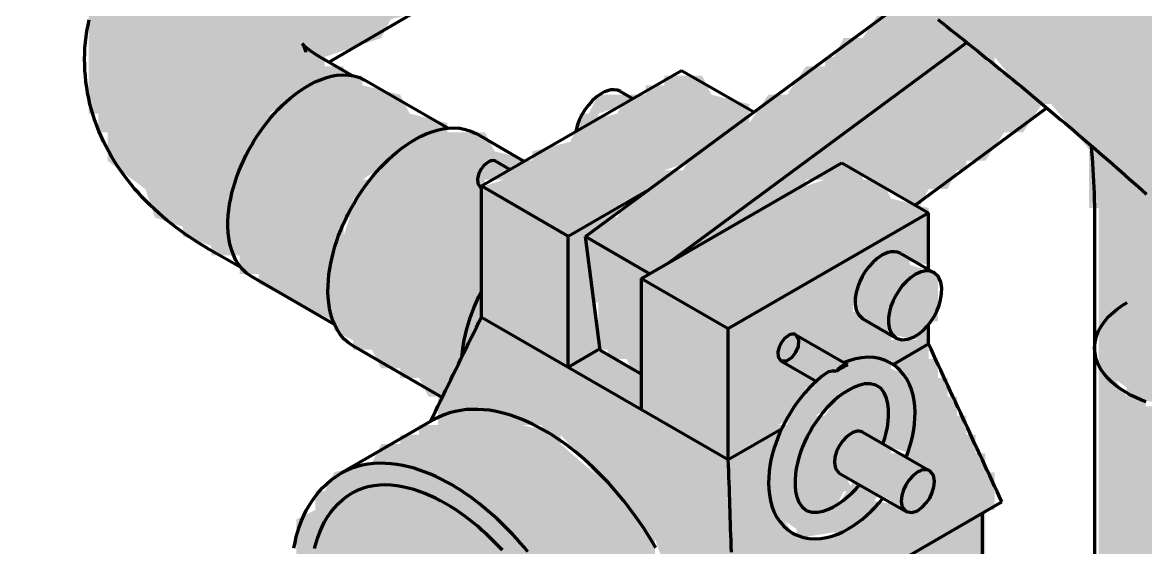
# Model space of a CAD drawing. Header units: millimetres. Extents: x 0 to 420, y 0 to 297.
# Drawn here: x 227.49 to 239.39, y 244.38 to 249.94 of the extents above; entities that cross this region are included whole.
import ezdxf

# ---------------------------------------------------------------- set-up
doc = ezdxf.new("R2010")
doc.units = ezdxf.units.MM
doc.layers.add('01-VISIBLE', color=7, linetype='CONTINUOUS', lineweight=70)
doc.layers.add('13-GRAFICA', color=30, linetype='CONTINUOUS', lineweight=18)

msp = doc.modelspace()

# ---------------------------------------------------------------- hatches: boundary and pattern name
at = {"layer": '13-GRAFICA', "true_color": 0xb21820}
h = msp.add_hatch(color=7, dxfattribs=at)
h.dxf.hatch_style = 1
h.paths.add_polyline_path([(220.992, 262.475), (220.992, 262.375), (221.192, 262.375), (221.192, 262.275), (221.792, 262.175), (221.792, 262.075), (221.992, 262.075), (221.992, 261.975), (222.192, 261.975), (222.192, 261.875), (222.392, 261.875), (222.392, 261.775), (222.592, 261.775), (222.592, 261.675), (222.792, 261.675), (222.792, 261.575), (222.992, 261.575), (222.992, 261.475), (223.592, 261.275), (223.692, 261.075), (223.892, 261.075), (223.892, 260.975), (224.292, 260.875), (224.392, 260.675), (224.992, 260.475), (225.092, 260.275), (225.692, 260.075), (225.792, 259.875), (225.992, 259.875), (225.992, 259.775), (226.192, 259.775), (226.292, 259.575), (226.892, 259.375), (226.992, 259.175), (227.592, 258.975), (227.692, 258.775), (228.292, 258.575), (228.392, 258.375), (228.792, 258.275), (228.892, 258.075), (229.092, 258.075), (229.092, 257.975), (229.492, 257.875), (229.592, 257.675), (230.192, 257.475), (230.292, 257.275), (230.692, 257.175), (230.792, 256.975), (231.392, 256.775), (231.492, 256.575), (231.692, 256.575), (231.692, 256.475), (232.092, 256.375), (232.192, 256.175), (232.792, 255.975), (232.892, 255.775), (233.292, 255.675), (233.392, 255.475), (233.992, 255.275), (234.092, 255.075), (234.492, 254.975), (234.492, 254.875), (234.792, 254.775), (234.892, 254.575), (235.292, 254.475), (235.392, 254.275), (235.592, 254.275), (235.692, 254.075), (236.092, 253.975), (236.292, 253.675), (236.492, 253.675), (236.592, 253.475), (236.792, 253.475), (236.892, 253.275), (237.092, 253.275), (237.292, 252.975), (237.492, 252.975), (237.492, 252.875), (237.792, 252.775), (238.092, 252.375), (238.292, 252.375), (238.492, 252.075), (238.692, 252.075), (238.992, 251.675), (239.192, 251.675), (239.392, 251.375), (239.592, 251.375), (240.092, 250.775), (240.292, 250.775), (240.792, 250.175), (240.992, 250.175), (242.192, 248.875), (242.392, 248.875), (242.392, 248.775), (243.192, 248.075), (243.192, 247.875), (244.292, 246.875), (244.292, 246.675), (244.392, 246.675), (244.392, 246.575), (244.692, 246.375), (244.692, 246.175), (245.092, 245.875), (245.092, 245.675), (245.392, 245.475), (245.392, 245.275), (245.592, 245.175), (245.592, 244.975), (245.792, 244.875), (245.792, 244.675), (246.092, 244.475), (246.092, 244.275), (246.292, 244.175), (246.292, 243.975), (246.492, 243.875), (246.492, 243.675), (246.792, 243.475), (246.792, 243.275), (246.892, 243.275), (246.992, 242.975), (247.192, 242.875), (247.192, 242.675), (247.292, 242.675), (247.292, 242.475), (247.392, 242.475), (247.392, 242.275), (247.492, 242.275), (247.492, 242.075), (247.592, 242.075), (247.592, 241.875), (247.692, 241.875), (247.692, 241.675), (247.792, 241.675), (247.892, 240.975), (247.992, 240.975), (247.992, 240.675), (248.092, 240.675), (248.092, 240.175), (248.192, 240.175), (248.192, 238.975), (248.292, 238.975), (248.292, 212.875), (248.192, 212.875), (248.192, 212.675), (248.092, 212.675), (247.992, 212.475), (247.792, 212.475), (247.792, 208.075), (247.692, 208.075), (247.692, 207.975), (247.292, 207.875), (247.192, 207.675), (246.792, 207.575), (246.692, 207.375), (246.092, 207.175), (245.992, 206.975), (245.392, 206.775), (245.392, 206.675), (245.092, 206.575), (245.092, 206.475), (244.592, 206.575), (244.592, 211.475), (244.692, 211.475), (244.692, 211.675), (244.892, 211.775), (244.892, 211.975), (245.092, 212.075), (245.092, 212.275), (245.392, 212.475), (245.392, 212.675), (245.492, 212.675), (245.592, 212.975), (245.692, 212.975), (245.692, 239.775), (245.592, 239.775), (245.492, 240.575), (245.392, 240.575), (245.392, 240.875), (245.292, 240.875), (245.192, 241.275), (244.992, 241.375), (244.992, 241.575), (244.792, 241.675), (244.792, 241.875), (244.592, 241.975), (244.592, 242.175), (244.392, 242.275), (244.392, 242.475), (244.092, 242.675), (244.092, 242.875), (243.892, 242.975), (243.892, 243.175), (243.692, 243.275), (243.692, 243.475), (243.392, 243.675), (243.392, 243.875), (243.192, 243.975), (243.192, 244.175), (242.792, 244.475), (242.792, 244.675), (242.492, 244.875), (242.492, 245.075), (241.792, 245.675), (241.792, 245.875), (241.692, 245.875), (239.992, 247.675), (239.792, 247.675), (239.092, 248.475), (238.892, 248.475), (238.392, 249.075), (238.192, 249.075), (237.792, 249.575), (237.592, 249.575), (237.392, 249.875), (237.192, 249.875), (236.892, 250.275), (236.692, 250.275), (236.492, 250.575), (236.292, 250.575), (236.092, 250.875), (235.892, 250.875), (235.892, 250.975), (235.592, 251.075), (235.392, 251.375), (235.192, 251.375), (235.092, 251.575), (234.892, 251.575), (234.692, 251.875), (234.492, 251.875), (234.392, 252.075), (234.192, 252.075), (234.192, 252.175), (233.992, 252.175), (233.892, 252.375), (233.492, 252.475), (233.392, 252.675), (233.192, 252.675), (233.092, 252.875), (232.692, 252.975), (232.592, 253.175), (231.992, 253.375), (231.892, 253.575), (231.292, 253.775), (231.192, 253.975), (230.592, 254.175), (230.492, 254.375), (230.092, 254.475), (229.992, 254.675), (229.792, 254.675), (229.792, 254.775), (229.392, 254.875), (229.292, 255.075), (228.692, 255.275), (228.592, 255.475), (227.992, 255.675), (227.892, 255.875), (227.492, 255.975), (227.392, 256.175), (227.192, 256.175), (227.192, 256.275), (226.792, 256.375), (226.692, 256.575), (226.092, 256.775), (225.992, 256.975), (225.392, 257.175), (225.292, 257.375), (225.092, 257.375), (225.092, 257.475), (224.892, 257.475), (224.792, 257.675), (224.192, 257.875), (224.092, 258.075), (223.492, 258.275), (223.392, 258.475), (222.992, 258.575), (222.892, 258.775), (222.692, 258.775), (222.692, 258.875), (222.492, 258.875), (222.492, 258.975), (222.292, 258.975), (222.292, 259.075), (222.092, 259.075), (222.092, 259.175), (221.492, 259.375), (221.492, 259.475), (221.192, 259.575), (221.192, 259.675), (220.692, 259.775), (220.692, 259.875), (220.692, 262.475)])
at = {"layer": '13-GRAFICA', "true_color": 0x202020}
h = msp.add_hatch(color=7, dxfattribs=at)
h.dxf.hatch_style = 1
h.paths.add_polyline_path([(228.792, 248.175), (228.392, 248.475), (228.392, 248.775), (228.292, 248.775), (228.292, 248.975), (228.192, 248.975), (228.192, 250.075), (228.292, 250.075), (228.392, 250.575), (228.692, 250.775), (228.692, 250.975), (228.792, 250.975), (228.892, 251.175), (229.092, 251.175), (229.292, 251.475), (229.892, 251.675), (229.992, 251.875), (230.392, 251.975), (230.492, 252.175), (231.092, 252.375), (231.192, 252.575), (231.792, 252.775), (231.892, 252.975), (232.092, 252.975), (232.092, 253.075), (232.292, 253.075), (232.292, 253.175), (232.592, 253.175), (232.692, 252.975), (233.092, 252.875), (233.092, 252.775), (233.392, 252.675), (233.492, 252.475), (233.892, 252.375), (233.992, 252.175), (234.192, 252.175), (234.192, 252.075), (234.392, 252.075), (234.492, 251.875), (234.792, 251.775), (234.792, 251.675), (234.492, 251.675), (234.492, 251.575), (234.292, 251.575), (234.292, 251.475), (234.092, 251.475), (234.092, 251.375), (233.892, 251.375), (233.892, 251.275), (233.292, 251.075), (233.192, 250.875), (232.992, 250.875), (232.992, 250.775), (232.592, 250.675), (232.492, 250.475), (231.892, 250.275), (231.792, 250.075), (231.392, 249.975), (231.292, 249.775), (230.692, 249.575), (230.692, 249.475), (230.892, 249.475), (230.892, 249.375), (230.592, 249.375), (230.492, 249.175), (230.292, 249.175), (230.292, 249.075), (230.092, 248.975), (230.092, 248.775), (229.892, 248.675), (229.792, 248.275), (229.692, 248.275), (229.692, 247.475), (229.492, 247.475), (229.492, 247.575), (229.192, 247.675), (229.192, 247.775), (228.892, 247.875)])
at = {"layer": '13-GRAFICA', "true_color": 0xb21820}
h = msp.add_hatch(color=7, dxfattribs=at)
h.dxf.hatch_style = 1
h.paths.add_polyline_path([(233.692, 246.475), (233.592, 246.475), (233.592, 246.975), (233.492, 246.975), (233.492, 247.775), (233.692, 247.775), (233.692, 247.875), (233.792, 247.875), (233.892, 248.075), (234.092, 248.075), (234.292, 248.375), (234.492, 248.375), (234.592, 248.575), (234.792, 248.575), (234.992, 248.875), (235.192, 248.875), (235.392, 249.175), (235.592, 249.175), (235.792, 249.475), (235.992, 249.475), (235.992, 249.575), (236.092, 249.575), (236.192, 249.775), (236.392, 249.775), (236.592, 250.075), (236.992, 250.175), (237.192, 249.875), (237.392, 249.875), (237.592, 249.575), (237.792, 249.575), (237.792, 249.475), (238.292, 249.075), (238.092, 248.775), (237.892, 248.775), (237.692, 248.475), (237.492, 248.475), (237.492, 248.375), (237.392, 248.375), (237.292, 248.175), (237.092, 248.175), (236.992, 247.975), (236.092, 248.475), (235.992, 248.275), (235.792, 248.275), (235.792, 248.175), (235.392, 248.075), (235.292, 247.875), (234.692, 247.675), (234.592, 247.475), (234.392, 247.475), (234.392, 247.375), (234.092, 247.275), (234.092, 246.175), (233.992, 246.175), (233.892, 246.375), (233.692, 246.375)])
at = {"layer": '13-GRAFICA', "true_color": 0xcba23e}
h = msp.add_hatch(color=7, dxfattribs=at)
h.dxf.hatch_style = 1
h.paths.add_polyline_path([(229.992, 247.175), (229.992, 247.275), (229.792, 247.275), (229.792, 247.475), (229.692, 247.475), (229.692, 248.275), (229.792, 248.275), (229.892, 248.675), (230.092, 248.775), (230.092, 248.975), (230.192, 248.975), (230.292, 249.175), (230.492, 249.175), (230.592, 249.375), (231.092, 249.375), (231.092, 249.275), (231.492, 249.175), (231.592, 248.975), (231.992, 248.875), (231.992, 248.775), (231.692, 248.775), (231.592, 248.575), (231.392, 248.575), (231.392, 248.475), (231.092, 248.275), (231.092, 248.075), (230.992, 248.075), (230.992, 247.875), (230.892, 247.875), (230.892, 247.675), (230.792, 247.675), (230.792, 247.275), (230.692, 247.275), (230.792, 246.775)])
h = msp.add_hatch(color=7, dxfattribs=at)
h.dxf.hatch_style = 1
h.paths.add_polyline_path([(234.292, 241.675), (234.292, 241.775), (234.492, 241.875), (234.592, 242.375), (234.692, 242.375), (234.692, 243.175), (234.592, 243.175), (234.592, 243.575), (234.492, 243.575), (234.492, 243.875), (234.392, 243.875), (234.192, 244.475), (233.992, 244.575), (233.992, 244.775), (233.892, 244.775), (233.192, 245.575), (232.992, 245.575), (232.992, 245.675), (232.792, 245.675), (232.792, 245.775), (232.592, 245.775), (232.592, 248.275), (232.592, 248.475), (232.592, 248.55), (232.892, 248.475), (232.892, 248.575), (233.292, 248.675), (233.392, 248.875), (233.792, 248.975), (233.892, 249.175), (234.092, 249.175), (234.092, 249.275), (234.292, 249.275), (234.292, 249.375), (234.692, 249.375), (234.792, 249.175), (235.192, 249.075), (235.192, 248.875), (234.992, 248.875), (234.792, 248.575), (234.592, 248.575), (234.592, 248.475), (234.292, 248.375), (234.092, 248.075), (233.892, 248.075), (233.692, 247.775), (233.492, 247.775), (233.592, 246.475), (234.092, 246.175), (234.092, 247.275), (234.392, 247.375), (234.392, 247.475), (234.592, 247.475), (234.692, 247.675), (235.292, 247.875), (235.392, 248.075), (235.392, 244.775), (235.392, 241.575), (234.892, 241.575), (234.892, 241.475), (233.892, 241.375), (233.892, 241.475), (233.992, 241.475), (234.092, 241.675)])
at = {"layer": '13-GRAFICA', "true_color": 0xd6d9de}
h = msp.add_hatch(color=7, dxfattribs=at)
h.dxf.hatch_style = 1
h.paths.add_polyline_path([(233.492, 248.975), (233.592, 249.175), (233.892, 249.175), (233.892, 249.075), (233.592, 248.975), (233.592, 248.875), (233.392, 248.875), (233.392, 248.975)])
at = {"layer": '13-GRAFICA', "true_color": 0xcba23e}
h = msp.add_hatch(color=7, dxfattribs=at)
h.dxf.hatch_style = 1
h.paths.add_polyline_path([(231.892, 245.775), (231.892, 245.975), (231.792, 245.975), (231.692, 246.175), (231.492, 246.175), (231.492, 246.275), (231.292, 246.275), (231.192, 246.475), (230.992, 246.475), (230.992, 246.575), (230.792, 246.675), (230.692, 247.275), (230.792, 247.275), (230.792, 247.675), (230.892, 247.675), (231.092, 248.275), (231.192, 248.275), (231.392, 248.575), (231.592, 248.575), (231.692, 248.775), (232.292, 248.775), (232.292, 248.175), (232.292, 245.855)])
h = msp.add_hatch(color=7, dxfattribs=at)
h.dxf.hatch_style = 1
h.paths.add_polyline_path([(232.392, 248.775), (232.492, 248.575), (232.592, 248.55), (232.592, 248.475), (232.392, 248.475), (232.292, 248.175), (232.292, 248.775)])
at = {"layer": '13-GRAFICA', "true_color": 0x202020}
h = msp.add_hatch(color=7, dxfattribs=at)
h.dxf.hatch_style = 1
h.paths.add_polyline_path([(238.792, 248.575), (239.092, 248.475), (239.792, 247.675), (239.992, 247.675), (239.992, 247.575), (241.192, 246.475), (241.192, 246.275), (241.092, 246.275), (240.892, 245.975), (240.692, 245.975), (240.692, 245.875), (240.192, 245.875), (240.192, 245.775), (239.192, 245.975), (239.192, 246.075), (238.892, 246.275), (238.892, 247.975), (238.792, 247.975)])
at = {"layer": '13-GRAFICA', "true_color": 0xd6d9de}
h = msp.add_hatch(color=7, dxfattribs=at)
h.dxf.hatch_style = 1
h.paths.add_polyline_path([(232.392, 248.275), (232.392, 248.175), (232.292, 248.175), (232.392, 248.475), (232.592, 248.475), (232.592, 248.275)])
at = {"layer": '13-GRAFICA', "true_color": 0xcba23e}
h = msp.add_hatch(color=7, dxfattribs=at)
h.dxf.hatch_style = 1
h.paths.add_polyline_path([(235.992, 248.275), (236.092, 248.475), (236.392, 248.375), (236.392, 248.275), (236.592, 248.275), (236.692, 248.075), (237.092, 247.975), (237.092, 247.375), (236.492, 247.475), (236.392, 247.175), (236.292, 247.175), (236.292, 246.875), (236.392, 246.875), (236.492, 246.675), (236.692, 246.675), (236.692, 246.575), (236.992, 246.575), (236.992, 246.675), (237.092, 246.675), (237.092, 246.375), (237.192, 246.375), (237.192, 246.175), (237.192, 245.175), (236.892, 245.275), (236.892, 245.775), (236.992, 245.775), (236.992, 245.875), (236.892, 245.875), (236.892, 246.175), (236.792, 246.175), (236.692, 246.375), (236.092, 246.375), (236.092, 246.475), (235.892, 246.475), (235.892, 246.575), (235.592, 246.675), (235.492, 246.375), (235.792, 246.275), (235.892, 246.075), (235.792, 246.075), (235.692, 245.775), (235.492, 245.675), (235.392, 244.775), (235.392, 248.075)])
h = msp.add_hatch(color=7, dxfattribs=at)
h.dxf.hatch_style = 1
h.paths.add_polyline_path([(232.392, 245.775), (232.392, 245.875), (232.292, 245.855), (232.292, 248.175), (232.592, 248.275), (232.592, 245.775)])
at = {"layer": '13-GRAFICA', "true_color": 0xd6d9de}
h = msp.add_hatch(color=7, dxfattribs=at)
h.dxf.hatch_style = 1
h.paths.add_polyline_path([(236.292, 247.175), (236.392, 247.175), (236.492, 247.475), (236.892, 247.475), (236.892, 247.375), (237.192, 247.275), (237.192, 246.775), (237.092, 246.775), (236.992, 246.575), (236.492, 246.675), (236.292, 246.975)])
h = msp.add_hatch(color=7, dxfattribs=at)
h.dxf.hatch_style = 1
h.paths.add_polyline_path([(235.492, 245.675), (235.592, 245.675), (235.692, 245.975), (235.892, 246.075), (235.792, 246.275), (235.492, 246.375), (235.592, 246.675), (235.892, 246.575), (235.892, 246.475), (236.092, 246.475), (236.092, 246.375), (236.692, 246.375), (236.692, 246.275), (236.892, 246.175), (236.892, 245.875), (236.992, 245.875), (236.992, 245.775), (236.892, 245.775), (236.892, 245.375), (236.592, 245.475), (236.592, 245.575), (236.692, 245.575), (236.692, 245.975), (236.592, 245.975), (236.592, 246.075), (236.192, 246.075), (236.192, 245.975), (235.892, 245.775), (235.792, 245.375), (235.692, 245.375), (235.692, 244.775), (236.092, 244.775), (236.292, 245.075), (236.592, 244.975), (236.292, 244.575), (235.692, 244.475), (235.692, 244.575), (235.392, 244.775)])
at = {"layer": '13-GRAFICA', "true_color": 0x202020}
h = msp.add_hatch(color=7, dxfattribs=at)
h.dxf.hatch_style = 1
h.paths.add_polyline_path([(243.392, 239.875), (243.292, 240.075), (243.092, 240.075), (242.892, 240.375), (242.692, 240.375), (242.592, 240.575), (242.392, 240.575), (242.192, 240.875), (241.992, 240.875), (241.792, 241.175), (241.592, 241.175), (241.392, 241.475), (241.192, 241.475), (240.992, 241.775), (240.792, 241.775), (240.692, 241.975), (240.492, 241.975), (240.392, 242.175), (239.492, 242.275), (239.492, 242.375), (238.892, 242.375), (238.892, 246.275), (238.992, 246.275), (239.192, 245.975), (239.392, 245.975), (239.392, 245.875), (239.892, 245.875), (239.892, 245.775), (240.692, 245.875), (240.692, 245.975), (240.892, 245.975), (240.892, 246.075), (241.192, 246.275), (241.192, 242.975), (241.292, 242.975), (241.292, 243.175), (241.492, 243.275), (241.492, 243.475), (241.692, 243.575), (241.692, 243.775), (241.992, 243.975), (241.992, 244.175), (242.092, 244.175), (242.392, 244.575), (242.792, 244.675), (242.792, 244.475), (243.192, 244.175), (243.192, 243.975), (243.292, 243.975), (243.392, 243.675), (243.692, 243.475), (243.692, 243.275), (243.892, 243.175), (243.892, 242.975), (244.092, 242.875), (244.092, 242.675), (244.392, 242.475), (244.392, 242.275), (244.592, 242.175), (244.592, 241.975), (244.792, 241.875), (244.792, 241.675), (244.992, 241.575), (244.992, 241.375), (245.192, 241.275), (245.192, 241.075), (245.292, 241.075), (245.292, 240.875), (245.392, 240.875), (245.392, 240.775), (244.692, 240.775), (244.692, 239.875), (244.392, 239.775), (244.292, 239.575), (243.892, 239.475), (243.892, 239.575), (243.792, 239.575), (243.692, 239.775), (243.492, 239.775), (243.492, 239.875)])
at = {"layer": '13-GRAFICA', "true_color": 0xcba23e}
h = msp.add_hatch(color=7, dxfattribs=at)
h.dxf.hatch_style = 1
h.paths.add_polyline_path([(237.292, 246.175), (237.292, 245.975), (237.392, 245.975), (237.392, 245.775), (237.492, 245.775), (237.492, 245.575), (237.592, 245.575), (237.592, 245.375), (237.692, 245.375), (237.692, 245.175), (237.792, 245.175), (237.792, 244.775), (237.692, 244.775), (237.692, 242.375), (237.592, 242.375), (237.392, 242.075), (237.192, 242.025), (237.192, 245.175), (237.192, 246.175)])
h = msp.add_hatch(color=7, dxfattribs=at)
h.dxf.hatch_style = 1
h.paths.add_polyline_path([(235.692, 245.375), (235.792, 245.375), (235.892, 245.775), (235.992, 245.775), (236.192, 246.075), (236.592, 246.075), (236.592, 245.975), (236.692, 245.975), (236.692, 245.575), (236.592, 245.575), (236.592, 245.475), (236.492, 245.475), (236.492, 245.575), (236.192, 245.575), (236.192, 245.475), (236.092, 245.475), (236.092, 245.175), (236.192, 245.175), (236.292, 244.975), (236.192, 244.975), (236.092, 244.775), (235.692, 244.775)])
at = {"layer": '13-GRAFICA', "true_color": 0xffffff}
h = msp.add_hatch(color=7, dxfattribs=at)
h.dxf.hatch_style = 1
h.paths.add_polyline_path([(230.392, 243.275), (230.392, 244.675), (230.592, 244.775), (230.592, 244.975), (230.692, 244.975), (230.792, 245.175), (231.192, 245.275), (231.292, 245.475), (231.492, 245.475), (231.492, 245.575), (231.692, 245.575), (231.692, 245.675), (231.892, 245.675), (231.892, 245.775), (232.392, 245.875), (232.392, 245.775), (232.792, 245.775), (232.792, 245.675), (233.192, 245.575), (233.192, 245.475), (233.992, 244.775), (233.992, 244.575), (234.192, 244.475), (234.192, 244.275), (234.292, 244.275), (234.292, 244.075), (234.392, 244.075), (234.392, 243.875), (234.492, 243.875), (234.592, 243.175), (234.692, 243.175), (234.692, 242.375), (234.592, 242.375), (234.492, 241.875), (234.392, 241.875), (234.292, 241.675), (234.092, 241.675), (233.992, 241.475), (233.792, 241.475), (233.792, 241.375), (233.592, 241.375), (233.592, 241.275), (233.392, 241.275), (233.292, 241.075), (232.992, 241.075), (232.992, 240.975), (232.392, 240.975), (232.392, 241.075), (232.192, 241.075), (232.192, 241.175), (231.892, 241.175), (231.692, 241.475), (231.392, 241.575), (231.392, 241.775), (230.992, 242.075), (230.992, 242.275), (230.792, 242.375), (230.792, 242.575), (230.692, 242.575), (230.692, 242.775), (230.592, 242.775), (230.592, 243.075), (230.492, 243.075), (230.492, 243.275)])
at = {"layer": '13-GRAFICA', "true_color": 0xffd200}
h = msp.add_hatch(color=7, dxfattribs=at)
h.dxf.hatch_style = 1
h.paths.add_polyline_path([(236.692, 244.875), (236.092, 245.175), (236.092, 245.475), (236.192, 245.475), (236.192, 245.575), (236.492, 245.575), (236.492, 245.475), (236.692, 245.475), (236.692, 245.375), (236.892, 245.375), (236.892, 245.275), (237.192, 245.175), (237.092, 244.775), (236.692, 244.775)])
at = {"layer": '13-GRAFICA', "true_color": 0xcba23e}
h = msp.add_hatch(color=7, dxfattribs=at)
h.dxf.hatch_style = 1
h.paths.add_polyline_path([(236.992, 241.975), (236.892, 241.775), (236.192, 241.775), (236.192, 241.675), (235.592, 241.675), (235.592, 241.575), (235.392, 241.575), (235.392, 244.775), (235.492, 244.775), (235.692, 244.475), (236.092, 244.475), (236.092, 244.575), (236.292, 244.575), (236.492, 244.875), (237.092, 244.775), (237.192, 245.175), (237.192, 242.025)])

# ---------------------------------------------------------------- linework, layer by layer
at = {"layer": '01-VISIBLE'}
for p, q in [((230.735, 249.52), (233.744, 251.272)), ((233.455, 247.672), (236.884, 250.209)), ((234.344, 247.398), (237.496, 249.729)), ((230.98, 249.378), (230.644, 249.572)), ((231.996, 248.821), (231.115, 249.329)), ((232.353, 248.208), (234.474, 249.433)), ((234.474, 249.433), (235.239, 248.992)), ((233.826, 249.208), (233.955, 249.133)), ((236.948, 248.005), (238.343, 249.037)), ((232.805, 248.469), (232.296, 248.763)), ((232.504, 248.47), (232.654, 248.383)), ((234.05, 247.229), (236.171, 248.453)), ((236.171, 248.453), (237.091, 247.923)), ((232.344, 248.192), (232.353, 248.187)), ((232.353, 248.208), (233.272, 247.678)), ((232.353, 246.82), (232.353, 248.208)), ((233.272, 247.678), (234.14, 248.179)), ((234.969, 246.698), (237.091, 247.923)), ((237.091, 247.323), (237.091, 247.923)), ((238.85, 247.807), (238.85, 246.494)), ((233.272, 246.29), (233.272, 247.678)), ((233.612, 246.469), (233.455, 247.672)), ((233.455, 247.672), (234.136, 247.279)), ((229.805, 247.343), (229.469, 247.537)), ((236.796, 247.493), (237.149, 247.289)), ((230.796, 246.742), (229.915, 247.251)), ((234.05, 247.229), (234.969, 246.698)), ((234.05, 245.841), (234.05, 247.229)), ((232.353, 246.82), (233.272, 246.29)), ((236.396, 246.801), (236.749, 246.597)), ((237.091, 246.535), (237.091, 246.742)), ((234.969, 245.31), (234.969, 246.698)), ((235.686, 246.632), (236.2, 246.336)), ((231.937, 245.968), (230.996, 246.511)), ((233.272, 246.29), (233.61, 246.485)), ((233.612, 246.469), (234.05, 246.216)), ((236.716, 246.318), (237.091, 246.535)), ((238.85, 246.494), (238.85, 242.84)), ((235.526, 246.355), (235.9, 246.139)), ((233.272, 246.29), (234.05, 245.841)), ((236.202, 246.022), (236.28, 246.067)), ((234.05, 245.841), (234.969, 245.31)), ((231.85, 245.733), (230.86, 245.161)), ((234.969, 245.31), (235.534, 245.636)), ((236.395, 245.6), (237.103, 245.192)), ((236.145, 245.167), (236.853, 244.759)), ((237.515, 244.657), (237.868, 244.861)), ((237.661, 242.411), (237.661, 244.741)), ((235.394, 243.432), (237.515, 244.657))]:
    msp.add_line(p, q, dxfattribs=at)
for points in [[(229.469, 247.537), (229.417, 247.568), (229.365, 247.599), (229.315, 247.631), (229.264, 247.665), (229.215, 247.699), (229.166, 247.733), (229.117, 247.769), (229.07, 247.806), (229.023, 247.844), (228.977, 247.882), (228.931, 247.922), (228.887, 247.962), (228.843, 248.004), (228.801, 248.046), (228.759, 248.089), (228.718, 248.134), (228.678, 248.179), (228.64, 248.225), (228.602, 248.272), (228.566, 248.32), (228.531, 248.369), (228.497, 248.419), (228.464, 248.469), (228.433, 248.521), (228.403, 248.573), (228.375, 248.626), (228.348, 248.68), (228.323, 248.734), (228.299, 248.79), (228.277, 248.846), (228.257, 248.902), (228.238, 248.959), (228.221, 249.017), (228.205, 249.075), (228.192, 249.134), (228.18, 249.193), (228.17, 249.252), (228.162, 249.312), (228.156, 249.371), (228.151, 249.431), (228.149, 249.492), (228.148, 249.552), (228.149, 249.612), (228.152, 249.672), (228.157, 249.732), (228.164, 249.792), (228.173, 249.851), (228.184, 249.91), (228.196, 249.969)], [(237.189, 249.972), (237.236, 249.935), (237.284, 249.897), (237.331, 249.86), (237.378, 249.823), (237.425, 249.786), (237.472, 249.748), (237.519, 249.711), (237.566, 249.673), (237.613, 249.636), (237.659, 249.598), (237.706, 249.56), (237.753, 249.523), (237.8, 249.485), (237.846, 249.447), (237.893, 249.409), (237.939, 249.371), (237.986, 249.333), (238.032, 249.295), (238.078, 249.257), (238.125, 249.218), (238.171, 249.18), (238.217, 249.142), (238.263, 249.103), (238.309, 249.065), (238.356, 249.026), (238.402, 248.988), (238.447, 248.949), (238.493, 248.91), (238.539, 248.872), (238.585, 248.833), (238.631, 248.794), (238.676, 248.755), (238.722, 248.716), (238.768, 248.677), (238.813, 248.638), (238.859, 248.598), (238.904, 248.559), (238.95, 248.52), (238.995, 248.48), (239.04, 248.441), (239.085, 248.401), (239.131, 248.362), (239.176, 248.322), (239.221, 248.282), (239.266, 248.243), (239.311, 248.203), (239.355, 248.163), (239.4, 248.123)], [(230.644, 249.572), (230.61, 249.593), (230.577, 249.614), (230.544, 249.637), (230.513, 249.661), (230.483, 249.687), (230.457, 249.716)], [(230.457, 249.716), (230.465, 249.701), (230.471, 249.686), (230.477, 249.671), (230.482, 249.655), (230.487, 249.64), (230.49, 249.624)], [(229.915, 247.251), (229.865, 247.285), (229.82, 247.326), (229.782, 247.373), (229.75, 247.424), (229.724, 247.479), (229.703, 247.536), (229.687, 247.594), (229.676, 247.654), (229.67, 247.714), (229.666, 247.774), (229.667, 247.835), (229.67, 247.895), (229.676, 247.955), (229.685, 248.015), (229.696, 248.075), (229.709, 248.134), (229.725, 248.192), (229.742, 248.25), (229.762, 248.308), (229.783, 248.364), (229.806, 248.42), (229.831, 248.475), (229.857, 248.53), (229.885, 248.584), (229.915, 248.637), (229.946, 248.689), (229.978, 248.74), (230.012, 248.79), (230.048, 248.839), (230.085, 248.887), (230.123, 248.933), (230.163, 248.979), (230.204, 249.023), (230.247, 249.066), (230.292, 249.107), (230.338, 249.146), (230.385, 249.184), (230.434, 249.219), (230.485, 249.252), (230.537, 249.283), (230.591, 249.31), (230.647, 249.334), (230.704, 249.355), (230.762, 249.37), (230.822, 249.381), (230.882, 249.385), (230.943, 249.383), (231.002, 249.374), (231.06, 249.356), (231.115, 249.329)], [(233.826, 249.208), (233.794, 249.222), (233.759, 249.227), (233.724, 249.225), (233.69, 249.217), (233.657, 249.204), (233.626, 249.188)], [(233.626, 249.188), (233.574, 249.153), (233.528, 249.111), (233.486, 249.065), (233.449, 249.014), (233.417, 248.961), (233.389, 248.904), (233.368, 248.846), (233.352, 248.785)], [(230.996, 246.511), (230.946, 246.545), (230.9, 246.586), (230.861, 246.632), (230.827, 246.682), (230.799, 246.736), (230.776, 246.792), (230.758, 246.85), (230.744, 246.909), (230.735, 246.969), (230.729, 247.029), (230.727, 247.09), (230.728, 247.151), (230.731, 247.211), (230.737, 247.272), (230.746, 247.332), (230.757, 247.392), (230.77, 247.451), (230.784, 247.51), (230.801, 247.568), (230.82, 247.626), (230.84, 247.683), (230.862, 247.74), (230.886, 247.796), (230.911, 247.851), (230.938, 247.905), (230.966, 247.959), (230.996, 248.012), (231.027, 248.064), (231.059, 248.116), (231.093, 248.166), (231.129, 248.216), (231.165, 248.264), (231.203, 248.311), (231.242, 248.358), (231.283, 248.403), (231.325, 248.447), (231.369, 248.489), (231.414, 248.53), (231.46, 248.569), (231.508, 248.607), (231.557, 248.642), (231.608, 248.675), (231.66, 248.706), (231.714, 248.735), (231.769, 248.76), (231.826, 248.782), (231.884, 248.8), (231.943, 248.813), (232.003, 248.821), (232.064, 248.824), (232.124, 248.82), (232.184, 248.808), (232.241, 248.789), (232.296, 248.763)], [(238.813, 248.638), (238.819, 248.574), (238.824, 248.51), (238.828, 248.447), (238.833, 248.383), (238.836, 248.319), (238.84, 248.255), (238.842, 248.191), (238.845, 248.127), (238.847, 248.063), (238.848, 247.999), (238.849, 247.935), (238.85, 247.871), (238.85, 247.807)], [(232.424, 248.462), (232.382, 248.429), (232.35, 248.387), (232.326, 248.339), (232.312, 248.288), (232.314, 248.235), (232.344, 248.192)], [(232.504, 248.47), (232.491, 248.475), (232.477, 248.477), (232.463, 248.476), (232.449, 248.473), (232.436, 248.468), (232.424, 248.462)], [(236.596, 247.474), (236.545, 247.439), (236.499, 247.398), (236.458, 247.353), (236.421, 247.303), (236.389, 247.251), (236.362, 247.196), (236.34, 247.139), (236.324, 247.08), (236.314, 247.019), (236.314, 246.958), (236.325, 246.897), (236.351, 246.842), (236.396, 246.801)], [(236.796, 247.493), (236.763, 247.507), (236.729, 247.512), (236.694, 247.51), (236.66, 247.502), (236.627, 247.49), (236.596, 247.474)], [(237.149, 247.289), (237.117, 247.303), (237.082, 247.308), (237.047, 247.306), (237.013, 247.298), (236.98, 247.286), (236.949, 247.27)], [(236.949, 247.27), (236.899, 247.235), (236.853, 247.194), (236.811, 247.149), (236.775, 247.099), (236.743, 247.047), (236.716, 246.992), (236.693, 246.935), (236.677, 246.875), (236.668, 246.815), (236.667, 246.753), (236.678, 246.693), (236.705, 246.638), (236.749, 246.597)], [(236.749, 246.597), (236.809, 246.578), (236.872, 246.584), (236.931, 246.606), (236.984, 246.639), (237.033, 246.679), (237.076, 246.725), (237.115, 246.774), (237.149, 246.827), (237.178, 246.883), (237.202, 246.942), (237.219, 247.002), (237.23, 247.065), (237.231, 247.128), (237.221, 247.19), (237.195, 247.247), (237.149, 247.289)], [(232.145, 246.395), (232.151, 246.456), (232.16, 246.516), (232.171, 246.576), (232.184, 246.635), (232.199, 246.694), (232.216, 246.753), (232.235, 246.81), (232.255, 246.868), (232.277, 246.924), (232.301, 246.98), (232.326, 247.036), (232.353, 247.09)], [(238.85, 246.494), (238.855, 246.555), (238.869, 246.616), (238.892, 246.673), (238.922, 246.727), (238.958, 246.777), (238.999, 246.824), (239.043, 246.866), (239.091, 246.905), (239.142, 246.941), (239.194, 246.974)], [(231.81, 245.71), (231.838, 245.765), (231.865, 245.821), (231.892, 245.876), (231.919, 245.932), (231.946, 245.987), (231.973, 246.043), (232, 246.099), (232.028, 246.154), (232.055, 246.21), (232.082, 246.265), (232.109, 246.321), (232.136, 246.376), (232.163, 246.432), (232.19, 246.487), (232.217, 246.543), (232.245, 246.598), (232.272, 246.654), (232.299, 246.709), (232.326, 246.765), (232.353, 246.82)], [(235.606, 246.624), (235.564, 246.591), (235.532, 246.55), (235.508, 246.502), (235.494, 246.451), (235.496, 246.398), (235.526, 246.355)], [(235.526, 246.355), (235.591, 246.356), (235.645, 246.394), (235.686, 246.448), (235.712, 246.509), (235.718, 246.576), (235.686, 246.632)], [(235.686, 246.632), (235.673, 246.638), (235.659, 246.64), (235.645, 246.639), (235.631, 246.636), (235.618, 246.631), (235.606, 246.624)], [(237.868, 244.861), (237.843, 244.917), (237.817, 244.972), (237.791, 245.028), (237.765, 245.084), (237.739, 245.14), (237.713, 245.196), (237.687, 245.251), (237.661, 245.307), (237.635, 245.363), (237.609, 245.419), (237.583, 245.475), (237.557, 245.53), (237.531, 245.586), (237.506, 245.642), (237.48, 245.698), (237.454, 245.754), (237.428, 245.809), (237.402, 245.865), (237.376, 245.921), (237.35, 245.977), (237.324, 246.033), (237.298, 246.088), (237.272, 246.144), (237.246, 246.2), (237.22, 246.256), (237.194, 246.312), (237.168, 246.367), (237.143, 246.423), (237.117, 246.479), (237.091, 246.535)], [(239.397, 245.921), (239.341, 245.942), (239.286, 245.967), (239.232, 245.993), (239.18, 246.023), (239.129, 246.055), (239.08, 246.09), (239.034, 246.129), (238.991, 246.171), (238.952, 246.217), (238.918, 246.266), (238.89, 246.319), (238.868, 246.375), (238.855, 246.434), (238.85, 246.494)], [(239.397, 245.921), (239.341, 245.942), (239.286, 245.967), (239.232, 245.993), (239.18, 246.023), (239.129, 246.055), (239.08, 246.09), (239.034, 246.129), (238.991, 246.171), (238.952, 246.217), (238.918, 246.266), (238.89, 246.319), (238.868, 246.375), (238.855, 246.434), (238.85, 246.494)], [(236.691, 246.333), (236.634, 246.361), (236.573, 246.38), (236.51, 246.391), (236.446, 246.394), (236.382, 246.389), (236.319, 246.377), (236.257, 246.36), (236.198, 246.337)], [(236.001, 246.222), (236.018, 246.233), (236.036, 246.242), (236.054, 246.248), (236.074, 246.251), (236.094, 246.251), (236.113, 246.245)], [(236.171, 246.298), (236.16, 246.291), (236.15, 246.283), (236.14, 246.274), (236.13, 246.265), (236.121, 246.255), (236.113, 246.245)], [(236.171, 246.282), (236.161, 246.276), (236.152, 246.27), (236.142, 246.264), (236.132, 246.258), (236.122, 246.251), (236.113, 246.245)], [(236.23, 246.313), (236.22, 246.313), (236.21, 246.312), (236.2, 246.31), (236.19, 246.307), (236.181, 246.303), (236.171, 246.298)], [(236.23, 246.313), (236.22, 246.308), (236.21, 246.303), (236.201, 246.298), (236.191, 246.292), (236.181, 246.287), (236.171, 246.282)], [(236.196, 246.336), (236.197, 246.336), (236.197, 246.336), (236.198, 246.336), (236.199, 246.336), (236.199, 246.336), (236.2, 246.336)], [(236.2, 246.336), (236.205, 246.332), (236.21, 246.327), (236.214, 246.323), (236.22, 246.32), (236.225, 246.316), (236.23, 246.313)], [(236.854, 245.335), (236.875, 245.392), (236.893, 245.45), (236.91, 245.509), (236.923, 245.569), (236.934, 245.629), (236.942, 245.689), (236.947, 245.75), (236.948, 245.811), (236.945, 245.871), (236.938, 245.932), (236.927, 245.992), (236.91, 246.051), (236.888, 246.107), (236.861, 246.162), (236.827, 246.212), (236.787, 246.258), (236.742, 246.299), (236.691, 246.333)], [(236.001, 246.222), (235.952, 246.185), (235.906, 246.145), (235.861, 246.102), (235.818, 246.058), (235.777, 246.012), (235.738, 245.965), (235.7, 245.916), (235.665, 245.866), (235.631, 245.814), (235.6, 245.761), (235.57, 245.707), (235.542, 245.653), (235.516, 245.597), (235.493, 245.54), (235.471, 245.482), (235.452, 245.424), (235.435, 245.364), (235.421, 245.305), (235.41, 245.244), (235.402, 245.183), (235.397, 245.122), (235.395, 245.06), (235.397, 244.999), (235.404, 244.938), (235.415, 244.877), (235.431, 244.818), (235.453, 244.76), (235.481, 244.705), (235.515, 244.654), (235.555, 244.607), (235.6, 244.566), (235.651, 244.532)], [(236.608, 245.477), (236.627, 245.536), (236.642, 245.595), (236.655, 245.655), (236.663, 245.716), (236.667, 245.778), (236.667, 245.839), (236.66, 245.9), (236.645, 245.96), (236.621, 246.016), (236.585, 246.065), (236.534, 246.099), (236.474, 246.113), (236.413, 246.111), (236.353, 246.096), (236.296, 246.074), (236.241, 246.046)], [(236.241, 246.046), (236.19, 246.014), (236.142, 245.978), (236.096, 245.939), (236.052, 245.897), (236.01, 245.854), (235.971, 245.808), (235.934, 245.76), (235.899, 245.711), (235.866, 245.66), (235.835, 245.608), (235.806, 245.555), (235.78, 245.501), (235.756, 245.445), (235.735, 245.389), (235.717, 245.331), (235.701, 245.273), (235.689, 245.214), (235.68, 245.154), (235.676, 245.094), (235.676, 245.033), (235.682, 244.973), (235.695, 244.914), (235.716, 244.858), (235.75, 244.808), (235.797, 244.771), (235.855, 244.753), (235.915, 244.752), (235.974, 244.764), (236.031, 244.784), (236.085, 244.81), (236.137, 244.841), (236.186, 244.876), (236.233, 244.914), (236.278, 244.955), (236.32, 244.998), (236.36, 245.043)], [(234.2, 244.376), (234.169, 244.428), (234.138, 244.48), (234.106, 244.531), (234.073, 244.582), (234.039, 244.632), (234.005, 244.681), (233.969, 244.731), (233.933, 244.779), (233.897, 244.827), (233.859, 244.875), (233.821, 244.922), (233.782, 244.968), (233.742, 245.014), (233.702, 245.059), (233.661, 245.103), (233.619, 245.146), (233.576, 245.189), (233.532, 245.231), (233.488, 245.272), (233.443, 245.313), (233.397, 245.352), (233.351, 245.391), (233.303, 245.428), (233.255, 245.465), (233.206, 245.5), (233.156, 245.534), (233.105, 245.567), (233.054, 245.599), (233.001, 245.629), (232.948, 245.658), (232.894, 245.686), (232.84, 245.711), (232.784, 245.735), (232.728, 245.757), (232.67, 245.777), (232.613, 245.794), (232.554, 245.809), (232.495, 245.822), (232.435, 245.832), (232.375, 245.838), (232.315, 245.842), (232.254, 245.842), (232.194, 245.839), (232.134, 245.831), (232.074, 245.82), (232.016, 245.804), (231.959, 245.785), (231.903, 245.761), (231.85, 245.733)], [(236.27, 245.588), (236.22, 245.55), (236.178, 245.504), (236.144, 245.453), (236.117, 245.396), (236.099, 245.337), (236.094, 245.275), (236.106, 245.214), (236.145, 245.167)], [(236.395, 245.6), (236.375, 245.608), (236.354, 245.612), (236.332, 245.61), (236.31, 245.605), (236.29, 245.598), (236.27, 245.588)], [(235.003, 244.33), (235.001, 244.391), (234.998, 244.453), (234.996, 244.514), (234.994, 244.575), (234.992, 244.636), (234.99, 244.698), (234.988, 244.759), (234.986, 244.82), (234.984, 244.881), (234.982, 244.943), (234.98, 245.004), (234.978, 245.065), (234.976, 245.126), (234.974, 245.187), (234.971, 245.249), (234.969, 245.31)], [(230.366, 244.373), (230.378, 244.432), (230.391, 244.491), (230.407, 244.549), (230.426, 244.606), (230.447, 244.662), (230.47, 244.717), (230.497, 244.771), (230.526, 244.823), (230.558, 244.874), (230.593, 244.923), (230.63, 244.97), (230.671, 245.014), (230.714, 245.055), (230.76, 245.094), (230.809, 245.129), (230.86, 245.161)], [(232.035, 245.045), (231.981, 245.075), (231.926, 245.103), (231.87, 245.13), (231.814, 245.155), (231.756, 245.178), (231.698, 245.199), (231.639, 245.218), (231.58, 245.234), (231.519, 245.248), (231.458, 245.258), (231.397, 245.266), (231.335, 245.27), (231.274, 245.271), (231.212, 245.268), (231.15, 245.261), (231.09, 245.25), (231.03, 245.234), (230.971, 245.214), (230.915, 245.19), (230.86, 245.161)], [(236.978, 245.179), (236.928, 245.142), (236.885, 245.096), (236.851, 245.044), (236.824, 244.988), (236.807, 244.928), (236.801, 244.866), (236.813, 244.805), (236.853, 244.759)], [(236.853, 244.759), (236.914, 244.748), (236.973, 244.768), (237.024, 244.805), (237.067, 244.851), (237.103, 244.903), (237.13, 244.96), (237.148, 245.02), (237.154, 245.083), (237.142, 245.144), (237.103, 245.192)], [(237.103, 245.192), (237.082, 245.2), (237.061, 245.203), (237.039, 245.202), (237.018, 245.197), (236.997, 245.189), (236.978, 245.179)], [(231.975, 244.843), (231.921, 244.873), (231.866, 244.901), (231.81, 244.927), (231.754, 244.951), (231.696, 244.973), (231.638, 244.992), (231.578, 245.009), (231.518, 245.022), (231.457, 245.032), (231.396, 245.039), (231.334, 245.041), (231.273, 245.04), (231.212, 245.033), (231.151, 245.021), (231.092, 245.004), (231.035, 244.981), (230.98, 244.953)], [(232.844, 244.334), (232.806, 244.381), (232.767, 244.426), (232.727, 244.471), (232.686, 244.515), (232.644, 244.559), (232.602, 244.602), (232.559, 244.644), (232.515, 244.685), (232.471, 244.726), (232.426, 244.765), (232.38, 244.804), (232.333, 244.841), (232.285, 244.878), (232.237, 244.914), (232.187, 244.948), (232.137, 244.982), (232.087, 245.014), (232.035, 245.045)], [(230.585, 244.369), (230.6, 244.427), (230.618, 244.485), (230.639, 244.541), (230.664, 244.597), (230.691, 244.651), (230.722, 244.703), (230.757, 244.752), (230.795, 244.799), (230.836, 244.843), (230.881, 244.884), (230.929, 244.921), (230.98, 244.953)], [(232.576, 244.35), (232.535, 244.394), (232.493, 244.437), (232.45, 244.479), (232.407, 244.52), (232.362, 244.56), (232.317, 244.6), (232.271, 244.638), (232.223, 244.675), (232.176, 244.711), (232.127, 244.746), (232.077, 244.78), (232.026, 244.812), (231.975, 244.843)], [(235.651, 244.532), (235.707, 244.505), (235.766, 244.486), (235.826, 244.474), (235.888, 244.471), (235.949, 244.474), (236.01, 244.484), (236.07, 244.5), (236.128, 244.521), (236.184, 244.546), (236.239, 244.575), (236.292, 244.607), (236.342, 244.643), (236.391, 244.68), (236.438, 244.721), (236.483, 244.763), (236.526, 244.807), (236.567, 244.853), (236.606, 244.901)]]:
    msp.add_lwpolyline(points, dxfattribs=at)

doc.saveas('drawing.dxf')
